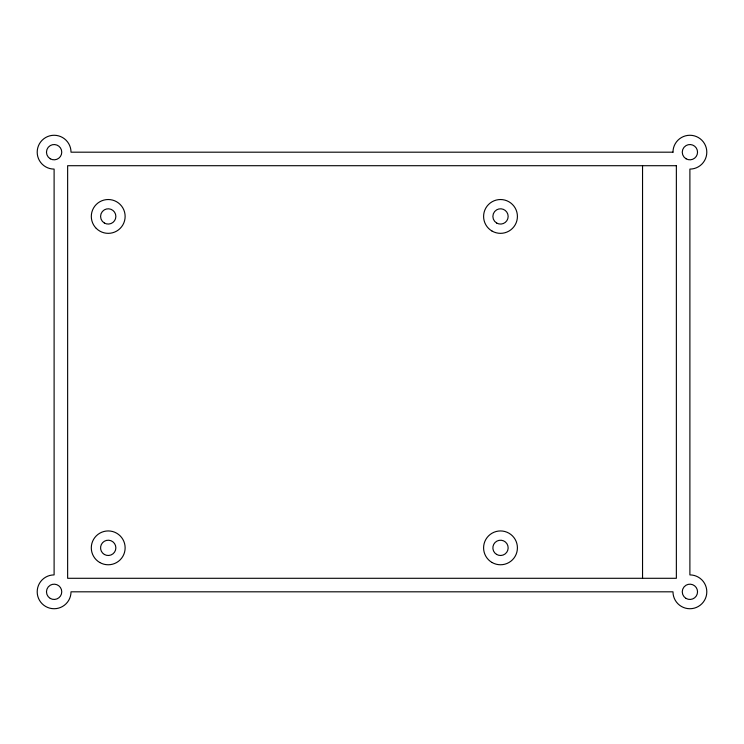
<?xml version="1.0" encoding="UTF-8"?>
<svg xmlns="http://www.w3.org/2000/svg" width="744" height="744" viewBox="0 0 744 744"><rect width="100%" height="100%" fill="white"/><g stroke="black" fill="none" stroke-linecap="round" stroke-linejoin="round"><path stroke-width="1.12" d="M642.546 165.707L642.546 578.293M672.985 152.185L71.015 152.185A16.907 16.907 0 0 0 54.107 135.268A16.907 16.907 0 0 0 37.2 152.185A16.907 16.907 0 0 0 54.107 169.093L54.107 574.907A16.907 16.907 0 0 0 37.2 591.815A16.907 16.907 0 0 0 54.107 608.731A16.907 16.907 0 0 0 71.015 591.815L672.985 591.815A16.907 16.907 0 0 0 689.893 608.731A16.907 16.907 0 0 0 706.8 591.815A16.907 16.907 0 0 0 689.893 574.907L689.893 169.093A16.907 16.907 0 0 0 706.8 152.185A16.907 16.907 0 0 0 689.893 135.268A16.907 16.907 0 0 0 672.985 152.185M676.361 165.707L67.639 165.707L67.639 578.293L676.361 578.293L676.361 165.707M492.054 231.077A16.907 16.907 0 0 0 517.415 216.439A16.907 16.907 0 0 0 492.054 201.791A16.907 16.907 0 0 0 492.054 231.077M96.264 228.389A16.907 16.907 0 0 0 124.555 220.81A16.907 16.907 0 0 0 103.844 200.099A16.907 16.907 0 0 0 96.264 228.389M99.761 562.501A16.907 16.907 0 0 0 125.132 547.854A16.907 16.907 0 0 0 99.761 533.206A16.907 16.907 0 0 0 99.761 562.501M492.054 562.501A16.907 16.907 0 0 0 517.415 547.854A16.907 16.907 0 0 0 492.054 533.206A16.907 16.907 0 0 0 492.054 562.501M104.393 223.051A7.645 7.645 0 0 0 115.859 216.439A7.645 7.645 0 0 0 104.393 209.817A7.645 7.645 0 0 0 104.393 223.051M496.685 223.051A7.645 7.645 0 0 0 508.152 216.439A7.645 7.645 0 0 0 496.685 209.817A7.645 7.645 0 0 0 496.685 223.051M496.499 554.364A7.645 7.645 0 0 0 508.152 548.077A7.645 7.645 0 0 0 496.88 541.13A7.645 7.645 0 0 0 496.499 554.364M104.393 554.475A7.645 7.645 0 0 0 115.859 547.854A7.645 7.645 0 0 0 104.393 541.232A7.645 7.645 0 0 0 104.393 554.475M50.285 158.798A7.645 7.645 0 0 0 61.752 152.185A7.645 7.645 0 0 0 50.285 145.564A7.645 7.645 0 0 0 50.285 158.798M50.285 598.436A7.645 7.645 0 0 0 61.752 591.815A7.645 7.645 0 0 0 50.285 585.202A7.645 7.645 0 0 0 50.285 598.436M686.07 598.436A7.645 7.645 0 0 0 697.537 591.815A7.645 7.645 0 0 0 686.07 585.202A7.645 7.645 0 0 0 686.07 598.436M686.07 158.798A7.645 7.645 0 0 0 697.537 152.185A7.645 7.645 0 0 0 686.07 145.564A7.645 7.645 0 0 0 686.07 158.798"/></g></svg>
